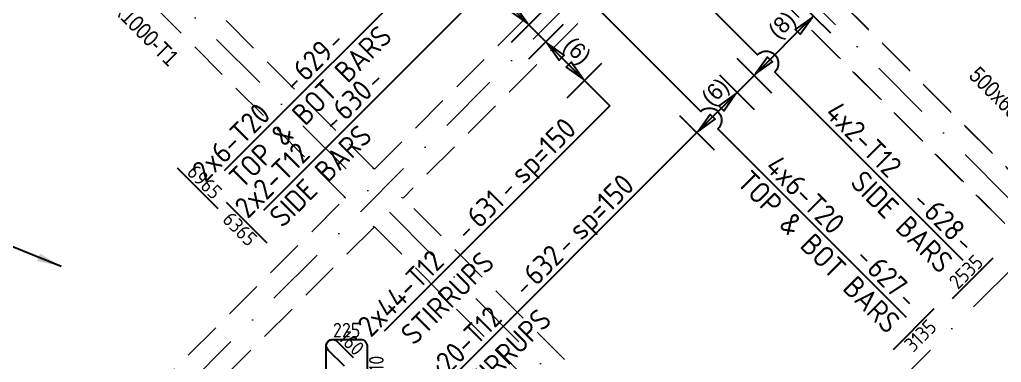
# Model space of a CAD drawing. Extents: x 660761725 to 1323371458, y 2734871439 to 5470067957.
# Drawn here: x 661887250 to 661899308, y 2735024661 to 2735028868 of the extents above; entities that cross this region are included whole.
import ezdxf
from ezdxf.enums import TextEntityAlignment as Align

# ---------------------------------------------------------------- set-up
doc = ezdxf.new("R2010")
doc.units = 0
for name, pattern in [('AXES', [1.95, 1.2, -0.25, 0.25, -0.25]), ('Hidden', [714.375, 476.25, -238.125]), ('sbp_axis_short', [10, 5, -2.5, 0, -2.5])]:
    doc.linetypes.add(name, pattern=pattern)
doc.layers.add('A-DETL', color=5, linetype='Continuous', lineweight=9, true_color=0x0000ff)
for name, color, linetype, lineweight in [('A-FLOR-PATT', 7, 'Continuous', 15), ('S-ARROW', 8, 'Continuous', 13), ('S-BEAM-IDEN', 2, 'Continuous', 9), ('S-GRID', 7, 'Continuous', 9)]:
    doc.layers.add(name, color=color, linetype=linetype, lineweight=lineweight)
for name, color, linetype in [('S-AXIS', 20, 'AXES'), ('S-RDIMO', 8, 'Continuous'), ('S-RSYMB', 7, 'Continuous'), ('S-SIMPLETEXT', 7, 'Continuous')]:
    doc.layers.add(name, color=color, linetype=linetype)
doc.styles.add('Arial Narrow_1', font='ARIALN.TTF', dxfattribs={"height": 200})
doc.styles.add('ARMACAD', font='isocp.shx')
doc.styles.add('ROMANS', font='romans.shx')
doc.dimstyles.new('S-DIMI-20', dxfattribs={"dimscale": 20, "dimtxt": 2, "dimasz": 1.5, "dimexe": 1, "dimexo": 1, "dimgap": 1, "dimtad": 1, "dimdec": 0, "dimzin": 12, "dimdsep": 46, "dimtxsty": 'ROMANS', "dimblk": 'ARCHTICK', "dimcen": 0.09, "dimdle": 1, "dimclrd": 8, "dimclre": 8, "dimclrt": 4, "dimadec": 0, "dimazin": 3, "dimtfac": 1, "dimtdec": 0, "dimtix": 1, "dimtmove": 1, "dimatfit": 3, "dimtolj": 1, "dimtzin": 0, "dimarcsym": 0})

# ---------------------------------------------------------------- blocks, each defined once
blk = doc.blocks.new('I am… All Range.')
at = {"layer": 'S-GRID', "color": 8, "linetype": 'sbp_axis_short', "lineweight": 13, "ltscale": 150}
for p, q in [((662622712.4, 2734514327), (662688816, 2734580430.5)), ((662627061.2, 2734509978.3), (662693164.7, 2734576081.8)), ((662618471.5, 2734543669.7), (662647091.4, 2734515049.8)), ((662614582.4, 2734539780.6), (662643202.3, 2734511160.8))]:
    blk.add_line(p, q, dxfattribs=at)
blk = doc.blocks.new('_ARCHTICK')
at = {"color": 0, "linetype": 'ByBlock', "const_width": 0.15}
blk.add_lwpolyline([(-0.5, -0.5), (0.5, 0.5)], dxfattribs=at)
blk = doc.blocks.new('cadf_10')
at = {"color": 1}
for p, q in [((-4.16, 1.2), (-5.64, 1.2)), ((4.16, 1.2), (5.64, 1.2))]:
    blk.add_line(p, q, dxfattribs=at)
at = {"style": 'ARMACAD'}
for tag, p in [('$COM1', (-10.94, 2.54)), ('$COM2', (-9.76, -5.3))]:
    blk.add_attdef(tag, text='', height=3.5, dxfattribs=at).set_placement(p, align=Align.BOTTOM_RIGHT)
at = {"color": 1, "style": 'ARMACAD'}
blk.add_attdef('$NUM', text='', height=3.5, dxfattribs=at).set_placement((0, 0), align=Align.CENTER)
blk = doc.blocks.new('*U831', base_point=(661895917, 2735027293))
at = {"layer": 'S-RSYMB'}
blk.add_lwpolyline([(661895917, 2735027043), (661896417, 2735027543)], dxfattribs=at)
at = {"layer": 'S-RSYMB', "style": 'ARMACAD'}
blk.add_attdef('D0', text='', height=180, rotation=45, dxfattribs=at).set_placement((661896248, 2735027212), align=Align.MIDDLE_CENTER)
blk = doc.blocks.new('*U832', base_point=(661898042, 2735027000))
at = {"layer": 'S-RSYMB'}
blk.add_lwpolyline([(661898542, 2735027250), (661898042, 2735026750)], dxfattribs=at)
at = {"layer": 'S-RSYMB', "style": 'ARMACAD'}
blk.add_attdef('D0', text='', height=180, rotation=45, dxfattribs=at).set_placement((661898210, 2735027081), align=Align.MIDDLE_CENTER)
blk = doc.blocks.new('*U833', base_point=(661891291, 2735027458))
at = {"layer": 'S-RSYMB'}
blk.add_lwpolyline([(661891791, 2735027208), (661891291, 2735027708)], dxfattribs=at)
at = {"layer": 'S-RSYMB', "style": 'ARMACAD'}
blk.add_attdef('D0', text='', height=180, rotation=315, dxfattribs=at).set_placement((661891622, 2735027539), align=Align.MIDDLE_CENTER)
blk = doc.blocks.new('*U834', base_point=(661890833.3, 2735027194.8))
at = {"layer": 'S-RSYMB'}
blk.add_lwpolyline([(661890833.3, 2735027382.3), (661891208.3, 2735027007.3)], dxfattribs=at)
at = {"layer": 'S-RSYMB', "style": 'ARMACAD'}
blk.add_attdef('D0', text='', height=135, rotation=315, dxfattribs=at).set_placement((661890959.8, 2735027133.8), align=Align.MIDDLE_CENTER)
blk = doc.blocks.new('CADF_02')
at = {"color": 0}
blk.add_lwpolyline([(0, 0), (2.5, -0.42), (2.5, 0.42)], close=True, dxfattribs=at)
blk = doc.blocks.new('cadf_03')
at = {"color": 8}
blk.add_lwpolyline([(0, 3), (0, -3)], dxfattribs=at)
blk.add_blockref('CADF_02', (0.25, 0), dxfattribs=at)
blk = doc.blocks.new('*U835', base_point=(661889183, 2735023223))
at = {"layer": 'S-RSYMB'}
blk.add_lwpolyline([(661889141, 2735023245), (661888940, 2735023445, -0.668179), (661888994, 2735023574), (661889343, 2735023574, -0.414214), (661889418, 2735023499), (661889418, 2735022947, -0.414214), (661889343, 2735022871), (661888994, 2735022871, -0.414214), (661888918, 2735022947), (661888918, 2735023499, -0.668179), (661889047, 2735023552), (661889247, 2735023352)], format="xyb", dxfattribs=at)
at = {"layer": 'S-RSYMB', "style": 'ARMACAD'}
blk.add_attdef('D0', text='', height=180, dxfattribs=at).set_placement((661889168, 2735023689), align=Align.MIDDLE_CENTER)
for tag, rotation, p in [('D2', 315, (661889229, 2735023533)), ('D1', 90, (661889533, 2735023223))]:
    blk.add_attdef(tag, text='', height=180, rotation=rotation, dxfattribs=at).set_placement(p, align=Align.MIDDLE_CENTER)
blk = doc.blocks.new('I am… Atomic.')
at = {"layer": 'A-FLOR-PATT', "transparency": 33554600}
h = blk.add_hatch(dxfattribs=at)
h.set_pattern_fill('ANSI31', color=8, scale=50, angle=30, style=0)
edge = h.paths.add_edge_path()
edge.add_line((662389968, 2734579123), (662390008, 2734579503))
edge.add_line((662390179, 2734578973), (662393574, 2734576559))
edge.add_line((662390390, 2734578823), (662389968, 2734579123))
edge.add_line((662401600, 2734571260), (662390008, 2734579503))
edge.add_line((662401045, 2734570742), (662400997, 2734571281))
edge.add_line((662400997, 2734571281), (662391834, 2734577796))
edge.add_line((662401632, 2734570910), (662401600, 2734571260))
edge.add_line((662398386, 2734568087), (662401045, 2734570742))
edge.add_line((662378066, 2734545768), (662383150, 2734551353))
edge.add_line((662383150, 2734551353), (662388235, 2734556938))
edge.add_line((662388235, 2734556938), (662393319, 2734562522))
edge.add_line((662393319, 2734562522), (662398404, 2734568107))
edge.add_line((662377177, 2734544792), (662378390, 2734546124))
edge.add_line((662345220, 2734509691), (662350638, 2734515642))
edge.add_line((662350638, 2734515642), (662356056, 2734521594))
edge.add_line((662356056, 2734521594), (662361474, 2734527545))
edge.add_line((662361474, 2734527545), (662366893, 2734533496))
edge.add_line((662366893, 2734533496), (662372311, 2734539447))
edge.add_line((662372311, 2734539447), (662377729, 2734545399))
edge.add_line((662345268, 2734509156), (662400082, 2734569363))
edge.add_line((662401419, 2734570691), (662400941, 2734570214))
edge.add_line((662400082, 2734569363), (662401632, 2734570910))
h = blk.add_hatch(dxfattribs=at)
h.set_pattern_fill('ANSI31', color=8, scale=50, angle=30, style=0)
edge = h.paths.add_edge_path()
edge.add_line((662345468, 2734510143), (662345661, 2734509589))
edge.add_line((662345220, 2734509691), (662350638, 2734515642))
edge.add_line((662350638, 2734515642), (662356056, 2734521594))
edge.add_line((662356056, 2734521594), (662361474, 2734527545))
edge.add_line((662361474, 2734527545), (662366893, 2734533496))
edge.add_line((662366893, 2734533496), (662372311, 2734539447))
edge.add_line((662372311, 2734539447), (662377729, 2734545399))
edge.add_line((662345268, 2734509156), (662400082, 2734569363))
h = blk.add_hatch(dxfattribs=at)
h.set_pattern_fill('ANSI31', color=8, scale=50, angle=30, style=0)
edge = h.paths.add_edge_path()
edge.add_line((662326312, 2734528418), (662333103, 2734521695))
edge.add_line((662325865, 2734528371), (662344964, 2734509463))
edge.add_line((662336968, 2734517868), (662339134, 2734515724))
edge.add_line((662332502, 2734522290), (662334516, 2734520296))
edge.add_line((662333458, 2734521343), (662337829, 2734517017))
edge.add_line((662338184, 2734516664), (662344781, 2734510134))
edge.add_line((662344781, 2734510134), (662344830, 2734510084))
edge.add_line((662344830, 2734510084), (662344878, 2734510035))
edge.add_line((662344878, 2734510035), (662344927, 2734509986))
edge.add_line((662344927, 2734509986), (662344976, 2734509937))
edge.add_line((662344976, 2734509937), (662345025, 2734509888))
edge.add_line((662345025, 2734509888), (662345073, 2734509839))
edge.add_line((662345073, 2734509839), (662345122, 2734509790))
edge.add_line((662345122, 2734509790), (662345171, 2734509740))
edge.add_line((662345171, 2734509740), (662345220, 2734509691))
edge.add_line((662344964, 2734509463), (662345268, 2734509156))
edge.add_line((662345268, 2734509156), (662345220, 2734509691))
edge = h.paths.add_edge_path()
edge.add_line((662345220, 2734509691), (662345513, 2734510014))
edge.add_line((662345468, 2734510143), (662345661, 2734509589))
edge.add_line((662345268, 2734509156), (662345661, 2734509589))
edge = h.paths.add_edge_path()
edge.add_line((662325865, 2734528371), (662326390, 2734528894))
edge.add_line((662326390, 2734528894), (662326589, 2734528694))
edge.add_line((662326589, 2734528694), (662326314, 2734528416))
at = {"layer": 'A-DETL', "color": 8, "linetype": 'Hidden', "lineweight": 9}
for p, q in [((662339813, 2734527687), (662344160, 2734523337)), ((662343806, 2734522984), (662339459, 2734527334)), ((662354781, 2734520497), (662348366, 2734526912)), ((662348375, 2734526908), (662354784, 2734520499)), ((662348013, 2734526558), (662354428, 2734520143)), ((662354430, 2734520146), (662348021, 2734526555)), ((662344160, 2734523337), (662346811, 2734525984)), ((662347165, 2734525630), (662344514, 2734522983)), ((662344160, 2734523337), (662344139, 2734523345)), ((662337829, 2734517017), (662343806, 2734522984)), ((662343785, 2734522992), (662343806, 2734522984)), ((662344514, 2734522983), (662344493, 2734522991)), ((662351038, 2734516453), (662344514, 2734522983)), ((662344160, 2734522630), (662338184, 2734516664)), ((662344139, 2734522638), (662344160, 2734522630)), ((662344160, 2734522630), (662350684, 2734516100))]:
    blk.add_line(p, q, dxfattribs=at)
at = {"layer": 'S-BEAM-IDEN', "color": 8, "char_height": 200, "attachment_point": 1, "style": 'Arial Narrow_1'}
for s, insert, width, rotation in [('500x1000-T1', (662340819, 2734525681), 1699.58, 314.9757), ('500x600-T1', (662351590, 2734524614), 1539.24, 315)]:
    blk.add_mtext(s, dxfattribs=dict(at, insert=insert, width=width, rotation=rotation))
at = {"layer": 'S-ARROW'}
blk.add_leader([(662340314, 2734522144), (662336956, 2734523488)], dimstyle='S-DIMI-20', override={"dimasz": 15, "dimgap": 1, "dimtad": 0}, dxfattribs=at)

msp = doc.modelspace()

# ---------------------------------------------------------------- linework, layer by layer
at = {"layer": 'S-RDIMO'}
for p, q in [((661892013.24102402, 2735030295.26810503), (661893503.89980221, 2735028804.6092)), ((661897000.60452747, 2735028912.78705788), (661896270.98905671, 2735028183.17164898)), ((661893713.062415, 2735028595.44656992), (661894187.2795608, 2735028121.22938395)), ((661896270.98905671, 2735028183.17164898), (661896062.01272094, 2735027974.1953311)), ((661896062.01272082, 2735027974.1953311), (661895568.49464619, 2735027480.67729902))]:
    msp.add_line(p, q, dxfattribs=at)
for points in [[(661891113.41871226, 2735033635.86020613), (661896312.48193276, 2735028436.79654598, -1), (661896524.61395812, 2735028224.6645031), (661898835.70619965, 2735025913.57206583)], [(661890401.67893732, 2735032952.29921007), (661895614.83151639, 2735027739.14619017, -1), (661895826.96354175, 2735027527.0141468), (661898138.05578411, 2735025215.92170906)], [(661894509.35005105, 2735031758.95990181), (661893855.90041196, 2735031105.5103178, -1), (661893643.76836872, 2735030893.37829304), (661893158.2499963, 2735030407.85996103, -1), (661892946.11795306, 2735030195.72793484), (661892635.51555562, 2735029885.1255641, -1), (661892423.38351238, 2735029672.9935379), (661889760.61298656, 2735027010.22323704)], [(661894979.85458577, 2735031261.74294519), (661894339.76113808, 2735030621.64955091, -1), (661894127.62909484, 2735030409.5175252), (661893642.11072278, 2735029923.99919415, -1), (661893429.97867954, 2735029711.86716795), (661893119.37628174, 2735029401.26479721, -1), (661892907.2442385, 2735029189.13277102), (661890244.4737128, 2735026526.3624692)]]:
    msp.add_lwpolyline(points, format="xyb", dxfattribs=at)
for points in [[(661893503.89980245, 2735028804.6092), (661893713.062415, 2735028595.44656992)], [(661894187.27956116, 2735028121.2293849), (661894497.0184114, 2735027811.49050903)], [(661894497.0184114, 2735027811.49050903), (661891728.18186283, 2735025042.65419388)], [(661895568.49464619, 2735027480.67729902), (661892429.32654023, 2735024341.50945711)]]:
    msp.add_lwpolyline(points, dxfattribs=at)

# ---------------------------------------------------------------- block references
at = {"layer": 'S-AXIS'}
for name, p in [('I am… All Range.', (-739763.29846561, 503695.42974043)), ('I am… Atomic.', (-452552.67893469, 503695.42974043))]:
    msp.add_blockref(name, p, dxfattribs=at)
at = {"layer": 'S-RDIMO'}
for p, xscale, yscale, zscale, rotation in [((661893503.89980221, 2735028804.6092), 99.99999999999999, 99.99999999999999, 99.99999999999999, 134.9999975715434), ((661897000.60452747, 2735028912.78705788), 100, 100, 100, 224.9999975894511), ((661893713.062415, 2735028595.44656992), 99.99999999999997, 99.99999999999997, 99.99999999999997, 314.9999975712832), ((661894187.2795608, 2735028121.22938395), 100, 100, 100, 134.9999975712832), ((661896270.98905671, 2735028183.17164898), 100, 100, 100, 44.99999758945112), ((661896062.01272094, 2735027974.1953311), 100, 100, 100, 224.9999975503561), ((661895568.49464619, 2735027480.67729902), 100, 100, 100, 44.99999755035615)]:
    msp.add_blockref('cadf_03', p, dxfattribs=dict(at, xscale=xscale, yscale=yscale, zscale=zscale, rotation=rotation))
at = {"layer": 'S-RSYMB'}
for name, p, values in [('*U833', (661889190.40707493, 2735026796.08333683), {'D0': '6965'}), ('*U832', (661898705.12792122, 2735025691.2971139), {'D0': '2535'}), ('*U831', (661897982.44165182, 2735025070.8579011), {'D0': '3135'}), ('*U835', (661891281.58230984, 2735024590.59086895, -0.00000001), {'D0': '225', 'D1': '310', 'D2': '160'})]:
    msp.add_blockref(name, p, dxfattribs=at).add_auto_attribs(values)
at = {"layer": 'S-RSYMB', "xscale": 1.330000013113022, "yscale": 1.330000042915344, "zscale": 1.33}
msp.add_blockref('*U834', (661889787.46190906, 2735026379.47067308), dxfattribs=at).add_auto_attribs({'D0': '6365'})
at = {"layer": 'S-SIMPLETEXT'}
ref = msp.add_blockref('cadf_10', (661890944.78928804, 2735028273.94894791), dxfattribs=dict(at, xscale=74.99999995976177, yscale=75, zscale=75, rotation=44.99999756906455))
ref.add_attrib('$NUM', '629', dxfattribs={"color": 1, "height": 262.5, "rotation": 44.9999967802, "style": 'ARMACAD', "flags": 2}).set_placement((661890944.78928804, 2735028273.94894791), align=Align.CENTER)
ref.add_attrib('$COM1', '2x6-T20         ', dxfattribs={"height": 262.5, "rotation": 44.9999967802, "style": 'ARMACAD', "flags": 2}).set_placement((661891306.66650987, 2735028635.82613897), align=Align.RIGHT)
ref = msp.add_blockref('cadf_10', (661891428.65001428, 2735027790.08818102), dxfattribs=dict(at, xscale=74.99999995976177, yscale=75, zscale=75, rotation=44.99999756906455))
ref.add_attrib('$NUM', '630', dxfattribs={"color": 1, "height": 262.5, "rotation": 44.9999967802, "style": 'ARMACAD', "flags": 2}).set_placement((661891428.65001428, 2735027790.08818102), align=Align.CENTER)
ref.add_attrib('$COM1', '2x2-T12         ', dxfattribs={"height": 262.5, "rotation": 44.9999967802, "style": 'ARMACAD', "flags": 2}).set_placement((661891790.5272361, 2735028151.96537209), align=Align.RIGHT)
ref = msp.add_blockref('cadf_10', (661898519.10463583, 2735026309.72317314), dxfattribs=dict(at, xscale=75.0000000019086, yscale=75, zscale=75, rotation=314.9999975690645))
ref.add_attrib('$NUM', '628', dxfattribs={"color": 1, "height": 262.5, "rotation": 315, "style": 'ARMACAD', "flags": 2}).set_placement((661898519.10463583, 2735026309.72317314), align=Align.CENTER)
ref.add_attrib('$COM1', '4x2-T12         ', dxfattribs={"height": 262.5, "rotation": 315, "style": 'ARMACAD', "flags": 2}).set_placement((661898875.48095775, 2735025953.34682083), align=Align.RIGHT)
ref = msp.add_blockref('cadf_10', (661893060.92321444, 2735026454.944942), dxfattribs=dict(at, xscale=74.9999999808352, yscale=75, zscale=75, rotation=44.99999755296564))
ref.add_attrib('$NUM', '631', dxfattribs={"color": 1, "height": 262.5, "rotation": 44.9999967802, "style": 'ARMACAD', "flags": 2}).set_placement((661893060.92321444, 2735026454.944942), align=Align.CENTER)
ref.add_attrib('$COM1', '2x44-T12         sp=150', dxfattribs={"height": 262.5, "rotation": 44.9999967802, "style": 'ARMACAD', "flags": 2}).set_placement((661894107.66330969, 2735027501.68494892), align=Align.RIGHT)
ref = msp.add_blockref('cadf_10', (661897815.95335078, 2735025617.57368612), dxfattribs=dict(at, xscale=75.00000000190863, yscale=75, zscale=75, rotation=314.9999975690645))
ref.add_attrib('$NUM', '627', dxfattribs={"color": 1, "height": 262.5, "rotation": 315, "style": 'ARMACAD', "flags": 2}).set_placement((661897815.95335078, 2735025617.57368612), align=Align.CENTER)
ref.add_attrib('$COM1', '4x6-T20         ', dxfattribs={"height": 262.5, "rotation": 315, "style": 'ARMACAD', "flags": 2}).set_placement((661898177.83054221, 2735025255.69646406), align=Align.RIGHT)
ref = msp.add_blockref('cadf_10', (661893772.84189034, 2735025764.57420492), dxfattribs=dict(at, xscale=74.9999999808352, yscale=75, zscale=75, rotation=44.99999755296564))
ref.add_attrib('$NUM', '632', dxfattribs={"color": 1, "height": 262.5, "rotation": 44.9999967802, "style": 'ARMACAD', "flags": 2}).set_placement((661893772.84189034, 2735025764.57420492), align=Align.CENTER)
ref.add_attrib('$COM1', '4x20-T12         sp=150', dxfattribs={"height": 262.5, "rotation": 44.9999967802, "style": 'ARMACAD', "flags": 2}).set_placement((661894819.58198559, 2735026811.31421089), align=Align.RIGHT)

# ---------------------------------------------------------------- texts
at = {"layer": 'S-RDIMO'}
for s, rotation, p in [('(8)', 44.9999975895, (661896565.08611703, 2735028618.69003391)), ('(6)', 314.9999975713, (661893916.30036283, 2735028533.62996817)), ('(6)', 44.9999975573, (661895744.54300833, 2735027798.14699602))]:
    msp.add_text(s, height=200, rotation=rotation, dxfattribs=at).set_placement(p)
at = {"layer": 'S-SIMPLETEXT', "style": 'ARMACAD'}
for s, rotation, p in [('TOP & BOT BARS', 45.0000193187, (661891841.13905275, 2735028637.92854214)), ('SIDE BARS', 45.0000193187, (661891596.06580114, 2735027417.140944)), ('TOP & BOT BARS', 314.9999806813, (661897904.26626968, 2735024996.88920021)), ('SIDE BARS', 314.9999806813, (661898552.04249489, 2735025736.42137909)), ('STIRRUPS', 45.0000193187, (661893098.74800658, 2735025861.42792511)), ('STIRRUPS', 45.0000193187, (661893799.8926841, 2735025160.28318787))]:
    msp.add_text(s, height=262.5, rotation=rotation, dxfattribs=at).set_placement(p, align=Align.RIGHT)

doc.saveas('drawing.dxf')
